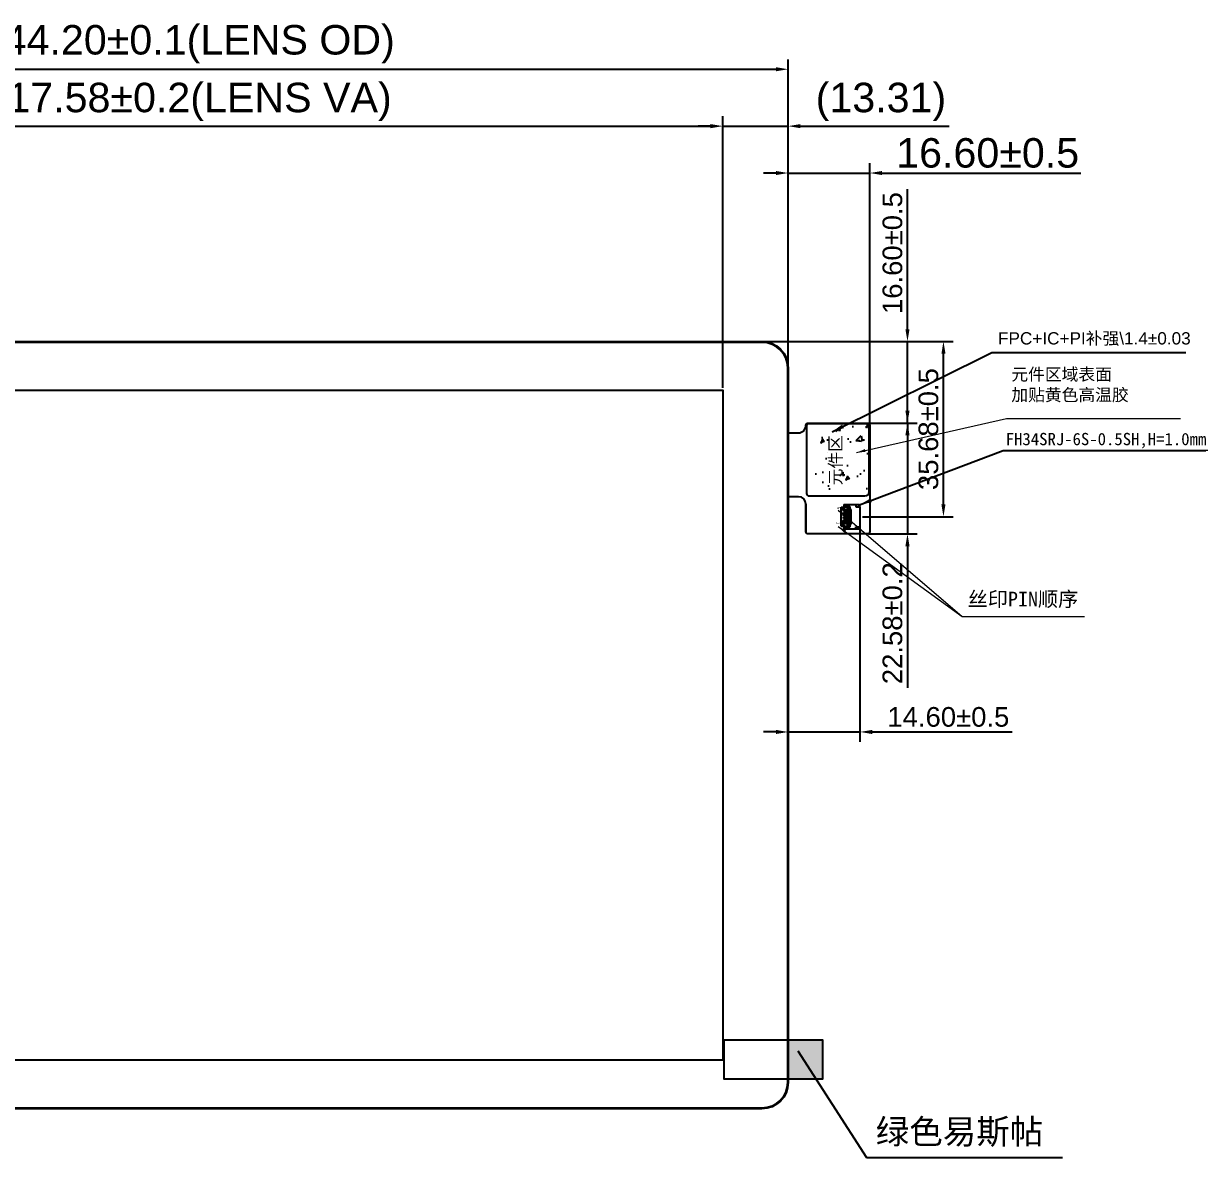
# Model space of a CAD drawing. Header units: millimetres. Extents: x 20905 to 43117, y -15595 to -5301.
# Drawn here: x 21144.4 to 21383.3, y -15133.8 to -14903 of the extents above; entities that cross this region are included whole.
import ezdxf

# ---------------------------------------------------------------- set-up
doc = ezdxf.new("R2010")
doc.units = ezdxf.units.MM
doc.header["$LTSCALE"] = 0.2
doc.header["$PDMODE"] = 35
for name, color, linetype in [('DIM', 4, 'Continuous'), ('FPC', 32, 'Continuous'), ('LENS', 6, 'Continuous'), ('保护膜', 3, 'Continuous'), ('元件', 1, 'Continuous'), ('背保', 54, 'Continuous')]:
    doc.layers.add(name, color=color, linetype=linetype)
doc.styles.add('Arial', font='arial.ttf')
doc.styles.get("Standard").update_dxf_attribs({"font": 'simhei.ttf'})
doc.styles.add('TXT', font='arial.ttf', dxfattribs={"height": 3.5})
doc.styles.add('宋体', font='arial.ttf')
doc.dimstyles.new('D3.0', dxfattribs={"dimtxt": 3, "dimasz": 1.8, "dimexe": 1.2, "dimexo": 1.2, "dimgap": 1.2, "dimtad": 0, "dimzin": 1, "dimdsep": 46, "dimtxsty": '宋体', "dimcen": 0, "dimclrd": 3, "dimclre": 3, "dimclrt": 3, "dimadec": 0, "dimazin": 0, "dimtfac": 1, "dimtmove": 0, "dimatfit": 3, "dimfxl": 1, "dimlwd": 5, "dimlwe": 5, "dimarcsym": 0})
doc.dimstyles.new('Dim', dxfattribs={"dimtxt": 4, "dimasz": 3.5, "dimexe": 0, "dimexo": 0.2, "dimgap": 1, "dimtad": 1, "dimzin": 1, "dimdsep": 46, "dimtxsty": 'Arial', "dimcen": 2.5, "dimadec": 0, "dimazin": 0, "dimtp": 0.1, "dimtm": 0.1, "dimtfac": 1, "dimtmove": 0, "dimatfit": 3, "dimfxl": 1, "dimtolj": 1, "dimtzin": 0, "dimarcsym": 0})
doc.dimstyles.get("Standard").update_dxf_attribs({"dimtxt": 4, "dimasz": 2.5, "dimexe": 1, "dimexo": 1, "dimtad": 1, "dimdsep": 46, "dimtxsty": '宋体', "dimcen": 0.09, "dimclrd": 256, "dimclre": 256, "dimclrt": 256, "dimadec": 0, "dimazin": 0, "dimtp": 0.005, "dimtm": 0.005, "dimtfac": 1, "dimtofl": 0, "dimtmove": 0, "dimatfit": 3, "dimfxl": 1, "dimtolj": 1, "dimlwd": -1, "dimlwe": -1, "dimarcsym": 0})
doc.dimstyles.new('STANDARD$0', dxfattribs={"dimtxt": 1.8, "dimasz": 2, "dimexe": 0.5, "dimexo": 0.6, "dimgap": 0.3, "dimtad": 0, "dimzin": 9, "dimdsep": 46, "dimtxsty": 'TXT', "dimcen": -2, "dimclrd": 256, "dimclre": 256, "dimclrt": 256, "dimadec": 1, "dimazin": 2, "dimtp": 0.2, "dimtm": 0.2, "dimtfac": 0.5, "dimtmove": 0, "dimatfit": 3, "dimfxl": 1, "dimtolj": 2, "dimarcsym": 0})

# ---------------------------------------------------------------- blocks, each defined once
blk = doc.blocks.new('*D17')
at = {"layer": 'Defpoints', "color": 0, "transparency": 16777216}
for p in [(21299.97, -14912.31), (21055.77, -14972.07), (21299.97, -14973.66)]:
    blk.add_point(p, dxfattribs=at)
at = {"layer": 'DIM', "lineweight": -2, "transparency": 16777216}
for p, q in [((21055.77, -14971.57), (21055.77, -14910.31)), ((21299.97, -14973.16), (21299.97, -14910.31)), ((21058.27, -14912.31), (21297.47, -14912.31))]:
    blk.add_line(p, q, dxfattribs=at)
at = {"layer": 'DIM', "transparency": 16777216}
for points in [[(21058.27, -14911.89), (21058.27, -14912.73), (21055.77, -14912.31)], [(21297.47, -14911.89), (21297.47, -14912.73), (21299.97, -14912.31)]]:
    blk.add_solid(points, dxfattribs=at)
at = {"layer": 'DIM', "transparency": 16777216, "insert": (21177.81, -14903.31), "char_height": 6, "attachment_point": 2, "line_spacing_factor": 0.9, "style": '宋体'}
blk.add_mtext('\\A2;244.20%%P0.1(LENS OD)', dxfattribs=at)
blk = doc.blocks.new('*D33')
at = {"layer": 'Defpoints', "color": 0, "transparency": 16777216}
for p in [(21286.66, -14923.89), (21069.09, -14977.64), (21286.66, -14977.64)]:
    blk.add_point(p, dxfattribs=at)
at = {"layer": 'DIM', "lineweight": -2, "transparency": 16777216}
for p, q in [((21069.09, -14977.14), (21069.09, -14921.89)), ((21286.66, -14977.14), (21286.66, -14921.89)), ((21071.59, -14923.89), (21284.16, -14923.89))]:
    blk.add_line(p, q, dxfattribs=at)
at = {"layer": 'DIM', "transparency": 16777216}
for points in [[(21071.59, -14923.47), (21071.59, -14924.31), (21069.09, -14923.89)], [(21284.16, -14923.47), (21284.16, -14924.31), (21286.66, -14923.89)]]:
    blk.add_solid(points, dxfattribs=at)
at = {"layer": 'DIM', "transparency": 16777216, "insert": (21177.87, -14918.96), "char_height": 6, "attachment_point": 5, "style": '宋体'}
blk.add_mtext('\\A2;217.58%%P0.2(LENS VA)', dxfattribs=at)
blk = doc.blocks.new('*D20')
at = {"layer": 'Defpoints', "color": 0, "transparency": 16777216}
for p in [(21299.97, -14923.89), (21299.97, -14973.66), (21286.66, -14977.64)]:
    blk.add_point(p, dxfattribs=at)
at = {"layer": 'DIM', "lineweight": -2, "transparency": 16777216}
for p, q in [((21286.66, -14977.14), (21286.66, -14921.89)), ((21299.97, -14973.16), (21299.97, -14921.89)), ((21284.16, -14923.89), (21281.66, -14923.89)), ((21286.66, -14923.89), (21299.97, -14923.89)), ((21302.47, -14923.89), (21332.72, -14923.89))]:
    blk.add_line(p, q, dxfattribs=at)
at = {"layer": 'DIM', "transparency": 16777216}
for points in [[(21284.16, -14923.47), (21284.16, -14924.31), (21286.66, -14923.89)], [(21302.47, -14923.47), (21302.47, -14924.31), (21299.97, -14923.89)]]:
    blk.add_solid(points, dxfattribs=at)
at = {"layer": 'DIM', "transparency": 16777216, "insert": (21318.85, -14918.96), "char_height": 6, "attachment_point": 5, "style": '宋体'}
blk.add_mtext('\\A2;(13.31)', dxfattribs=at)
blk = doc.blocks.new('AUDIT_I_220730101107-2')
at = {"layer": 'FPC'}
h = blk.add_hatch(dxfattribs=at)
h.set_pattern_fill('AR-CONC', color=256, scale=0.05, style=0)
h.set_pattern_definition([(50, (-29004.0766, -694.529), (9.1092334, -0.7969543), [0.9525, -10.4775]), (355, (-29004.077, -694.529), (-1.7621413, 9.552832), [0.762, -8.382]), (100.451, (-29003.3175, -694.595), (7.347125, 8.7558344), [0.8095, -8.9045]), (46.1842, (-29004.077, -691.989), (13.553952, -2.1021164), [1.42875, -15.71625]), (96.6356, (-29002.947, -692.164), (11.870212, 12.371278), [1.21425, -13.35675]), (351.184, (-29004.077, -691.989), (11.87023, 12.371256), [1.143, -12.573]), (21, (-29002.8066, -692.624), (7.580744, -5.113276), [0.9525, -10.4775]), (326, (-29002.807, -692.624), (3.0901014, 9.2093983), [0.762, -8.382]), (71.4514, (-29002.175, -693.05), (10.6708245, 4.096143), [0.8095, -8.9045]), (37.5, (-29004.0766, -694.5287), (0.15443016, 4.22775194), [0, -8.2804, 0, -8.509, 0, -8.41375]), (7.5, (-29004.0766, -694.5287), (3.3409831, 5.00902874), [0, -4.8514, 0, -8.0899, 0, -3.20675]), (327.5, (-29006.9087, -694.5287), (6.77952976, -0.2864372), [0, -3.175, 0, -9.906, 0, -13.1445]), (317.5, (-29008.179, -694.529), (7.4064591, 1.2713246), [0, -4.1275, 0, -6.5786, 0, -9.3345])])
edge = h.paths.add_edge_path()
edge.add_line((11.54, -8.07), (-1.96, -8.07))
edge.add_arc((-1.96, -7.72), 0.35, 180, 270, ccw=False)
edge.add_line((-2.31, -7.72), (-2.31, 4.28))
edge.add_arc((-1.96, 4.28), 0.35, 89.9871, 180, ccw=False)
edge.add_arc((-1.96, 6.28), 1.65, 269.9871, 270)
edge.add_line((-1.96, 4.63), (11.89, 4.63))
edge.add_arc((11.89, 4.13), 0.5, 0, 90, ccw=False)
edge.add_line((12.39, 4.13), (12.39, -7.22))
edge.add_arc((11.54, -7.22), 0.85, 270, 360, ccw=False)
blk = doc.blocks.new('Z$W@#3A296A24')
at = {"color": 7, "linetype": 'Continuous'}
for p, q in [((3.6, 5), (0.55, 5)), ((0.55, 4.44), (0.55, 5)), ((3.6, 4.6), (3.6, 5)), ((0, 4.44), (1.78, 4.44)), ((0, 4.44), (0, 0.56)), ((0.18, 4.06), (0.11, 4)), ((0.11, 3.77), (0.11, 4)), ((0.11, 3.77), (0.14, 3.75)), ((0.14, 3.75), (0.11, 3.73)), ((0.11, 3.51), (0.11, 3.73)), ((0.11, 3.51), (0.18, 3.45)), ((0.12, 4.29), (0.56, 4.29)), ((0.12, 4.23), (0.12, 4.29)), ((0.45, 4.23), (0.12, 4.23)), ((0.45, 4.23), (0.18, 4.06)), ((0.5, 3.45), (0.18, 3.45)), ((0.22, 3.95), (0.25, 3.98)), ((0.22, 3.95), (0.22, 3.82)), ((0.25, 3.79), (0.22, 3.82)), ((0.22, 3.68), (0.25, 3.71)), ((0.22, 3.56), (0.22, 3.68)), ((0.25, 3.52), (0.22, 3.56)), ((0.56, 3.98), (0.25, 3.98)), ((0.25, 3.79), (0.43, 3.79)), ((0.43, 3.71), (0.25, 3.71)), ((0.25, 3.52), (0.43, 3.52)), ((0.3, 4.06), (0.56, 4.23)), ((0.3, 4.06), (0.5, 4.06)), ((0.46, 3.82), (0.43, 3.79)), ((0.43, 3.71), (0.46, 3.68)), ((0.46, 3.56), (0.43, 3.52)), ((0.46, 3.95), (0.51, 3.95)), ((0.46, 3.82), (0.46, 3.95)), ((0.46, 3.56), (0.46, 3.68)), ((0.56, 4), (0.5, 4.06)), ((0.5, 3.45), (0.56, 3.51)), ((0.56, 3.89), (0.51, 3.95)), ((0.54, 3.75), (0.56, 3.77)), ((0.56, 3.73), (0.54, 3.75)), ((0.55, 4.6), (1.78, 4.6)), ((0.55, 4.57), (0.7, 4.47)), ((0.56, 4.29), (0.56, 4.23)), ((0.56, 4), (0.56, 3.98)), ((0.56, 3.89), (0.56, 3.77)), ((0.56, 3.73), (0.56, 3.51)), ((0.7, 4.47), (1.78, 4.47)), ((0.7, 4.47), (0.7, 4.44)), ((0.85, 3.86), (1.18, 3.86)), ((0.85, 3.62), (0.85, 3.86)), ((0.85, 3.79), (1.18, 3.79)), ((0.85, 3.69), (1.18, 3.69)), ((0.85, 3.62), (1.18, 3.62)), ((0.85, 3.36), (1.18, 3.36)), ((0.85, 3.12), (0.85, 3.36)), ((0.85, 3.29), (1.18, 3.29)), ((0.85, 3.19), (1.18, 3.19)), ((1.18, 3.12), (0.85, 3.12)), ((0.85, 2.86), (1.18, 2.86)), ((0.85, 2.62), (0.85, 2.86)), ((0.85, 2.79), (1.18, 2.79)), ((0.85, 2.69), (1.18, 2.69)), ((1.18, 2.62), (0.85, 2.62)), ((0.9, 4.44), (0.9, 4.47)), ((0.9, 3.79), (0.9, 3.86)), ((0.9, 3.62), (0.9, 3.69)), ((0.9, 3.29), (0.9, 3.36)), ((0.9, 3.12), (0.9, 3.19)), ((0.9, 2.79), (0.9, 2.86)), ((0.9, 2.62), (0.9, 2.69)), ((0.91, 3.69), (0.91, 3.79)), ((0.91, 3.29), (0.91, 3.19)), ((0.91, 2.69), (0.91, 2.79)), ((0.93, 3.79), (0.93, 3.86)), ((0.93, 3.62), (0.93, 3.69)), ((0.93, 3.29), (0.93, 3.36)), ((0.93, 3.12), (0.93, 3.19)), ((0.93, 2.79), (0.93, 2.86)), ((0.93, 2.62), (0.93, 2.69)), ((0.95, 3.62), (1.05, 3.69)), ((0.95, 3.12), (1.05, 3.19)), ((0.95, 2.62), (1.05, 2.69)), ((1.05, 3.81), (0.98, 3.86)), ((1.05, 3.31), (0.98, 3.36)), ((1.05, 2.81), (0.98, 2.86)), ((1.01, 3.69), (1.01, 3.79)), ((1.01, 3.19), (1.01, 3.29)), ((1.01, 2.79), (1.01, 2.69)), ((1.05, 3.81), (1.18, 3.81)), ((1.05, 3.31), (1.18, 3.31)), ((1.05, 2.81), (1.18, 2.81)), ((1.08, 3.69), (1.08, 3.79)), ((1.08, 3.19), (1.08, 3.29)), ((1.08, 2.79), (1.08, 2.69)), ((1.18, 0.53), (1.18, 4.47)), ((1.23, 4.44), (1.23, 4.47)), ((1.34, 4.44), (1.48, 4.52)), ((1.34, 4.44), (1.34, 4.47)), ((1.43, 4.44), (1.43, 0.56)), ((1.53, 4.52), (1.48, 4.52)), ((1.53, 4.52), (1.64, 4.44)), ((1.53, 4.44), (1.53, 0.56)), ((1.78, 0.4), (1.78, 4.6)), ((1.78, 4), (2, 4)), ((1.78, 3.81), (2, 3.81)), ((2, 3.79), (1.78, 3.79)), ((1.78, 3.69), (2, 3.69)), ((1.78, 3.31), (2, 3.31)), ((2, 3.29), (1.78, 3.29)), ((1.78, 3.19), (2, 3.19)), ((1.78, 2.81), (2, 2.81)), ((2, 2.79), (1.78, 2.79)), ((1.78, 2.69), (2, 2.69)), ((2, 4), (2, 1)), ((3.73, 4.76), (3.6, 4.76)), ((3.6, 4.61), (3.73, 4.61)), ((3.7, 4.6), (3.6, 4.6)), ((3.7, 4.6), (3.8, 4.5)), ((3.72, 4.61), (3.72, 4.76)), ((3.73, 4.76), (3.73, 4.61)), ((3.8, 0.5), (3.8, 4.5)), ((0, 0.56), (1.78, 0.56)), ((0.16, 0.97), (0.15, 0.93)), ((0.15, 0.89), (0.15, 0.93)), ((0.15, 0.89), (0.16, 0.84)), ((0.19, 1.02), (0.16, 0.97)), ((0.16, 0.84), (0.19, 0.8)), ((0.23, 1.05), (0.19, 1.02)), ((0.19, 0.8), (0.23, 0.77)), ((0.2, 0.94), (0.21, 0.96)), ((0.2, 0.94), (0.2, 0.88)), ((0.21, 0.85), (0.2, 0.88)), ((0.21, 0.96), (0.23, 0.99)), ((0.23, 0.82), (0.21, 0.85)), ((0.26, 1.06), (0.23, 1.05)), ((0.23, 0.99), (0.26, 1.01)), ((0.26, 0.81), (0.23, 0.82)), ((0.23, 0.77), (0.27, 0.75)), ((0.26, 1.06), (0.26, 1.01)), ((0.28, 0.8), (0.26, 0.81)), ((0.27, 0.75), (0.34, 0.74)), ((0.34, 0.79), (0.28, 0.8)), ((0.32, 0.98), (0.31, 0.94)), ((0.31, 0.89), (0.31, 0.94)), ((0.31, 0.89), (0.32, 0.84)), ((0.35, 1.03), (0.32, 0.98)), ((0.32, 0.84), (0.36, 0.79)), ((0.34, 0.79), (0.36, 0.79)), ((0.41, 0.74), (0.34, 0.74)), ((0.38, 1.06), (0.35, 1.03)), ((0.36, 0.95), (0.37, 0.97)), ((0.36, 0.95), (0.36, 0.88)), ((0.37, 0.85), (0.36, 0.88)), ((0.37, 0.97), (0.39, 1)), ((0.39, 0.82), (0.37, 0.85)), ((0.43, 1.08), (0.38, 1.06)), ((0.39, 1), (0.41, 1.02)), ((0.41, 0.81), (0.39, 0.82)), ((0.41, 1.02), (0.44, 1.03)), ((0.44, 0.8), (0.41, 0.81)), ((0.41, 0.74), (0.48, 0.75)), ((0.43, 1.08), (0.48, 1.08)), ((0.47, 1.03), (0.44, 1.03)), ((0.44, 0.8), (0.47, 0.8)), ((0.47, 1.03), (0.49, 1.02)), ((0.49, 0.81), (0.47, 0.8)), ((0.52, 1.06), (0.48, 1.08)), ((0.48, 0.75), (0.52, 0.77)), ((0.49, 1.02), (0.52, 1)), ((0.52, 0.82), (0.49, 0.81)), ((0.56, 1.03), (0.52, 1.06)), ((0.52, 1), (0.54, 0.97)), ((0.54, 0.85), (0.52, 0.82)), ((0.52, 0.77), (0.56, 0.8)), ((0.54, 0.97), (0.55, 0.95)), ((0.55, 0.88), (0.54, 0.85)), ((0.55, 0.88), (0.55, 0.95)), ((0.55, 0), (0.55, 0.56)), ((0.7, 0.53), (0.55, 0.43)), ((0.55, 0.4), (1.78, 0.4)), ((0.59, 0.98), (0.56, 1.03)), ((0.56, 0.8), (0.59, 0.84)), ((0.6, 0.94), (0.59, 0.98)), ((0.59, 0.84), (0.6, 0.89)), ((0.6, 0.94), (0.6, 0.89)), ((0.7, 0.56), (0.7, 0.53)), ((1.78, 0.53), (0.7, 0.53)), ((0.85, 2.36), (1.18, 2.36)), ((0.85, 2.12), (0.85, 2.36)), ((0.85, 2.29), (1.18, 2.29)), ((0.85, 2.19), (1.18, 2.19)), ((1.18, 2.12), (0.85, 2.12)), ((0.85, 1.86), (1.18, 1.86)), ((0.85, 1.62), (0.85, 1.86)), ((0.85, 1.79), (1.18, 1.79)), ((0.85, 1.69), (1.18, 1.69)), ((1.18, 1.62), (0.85, 1.62)), ((1.18, 1.36), (0.85, 1.36)), ((0.85, 1.12), (0.85, 1.36)), ((0.85, 1.29), (1.18, 1.29)), ((0.85, 1.19), (1.18, 1.19)), ((0.85, 1.12), (1.18, 1.12)), ((0.9, 2.29), (0.9, 2.36)), ((0.9, 2.12), (0.9, 2.19)), ((0.9, 1.79), (0.9, 1.86)), ((0.9, 1.62), (0.9, 1.69)), ((0.9, 1.29), (0.9, 1.36)), ((0.9, 1.12), (0.9, 1.19)), ((0.9, 0.53), (0.9, 0.56)), ((0.91, 2.19), (0.91, 2.29)), ((0.91, 1.79), (0.91, 1.69)), ((0.91, 1.19), (0.91, 1.29)), ((0.93, 2.36), (0.93, 2.29)), ((0.93, 2.19), (0.93, 2.12)), ((0.93, 1.79), (0.93, 1.86)), ((0.93, 1.62), (0.93, 1.69)), ((0.93, 1.36), (0.93, 1.29)), ((0.93, 1.19), (0.93, 1.12)), ((0.95, 2.12), (1.05, 2.19)), ((0.95, 1.62), (1.05, 1.69)), ((0.95, 1.12), (1.05, 1.19)), ((1.05, 2.31), (0.98, 2.36)), ((1.05, 1.81), (0.98, 1.86)), ((1.05, 1.31), (0.98, 1.36)), ((1.01, 2.19), (1.01, 2.29)), ((1.01, 1.69), (1.01, 1.79)), ((1.01, 1.29), (1.01, 1.19)), ((1.18, 2.31), (1.05, 2.31)), ((1.18, 1.81), (1.05, 1.81)), ((1.18, 1.31), (1.05, 1.31)), ((1.08, 2.19), (1.08, 2.29)), ((1.08, 1.69), (1.08, 1.79)), ((1.08, 1.29), (1.08, 1.19)), ((1.23, 0.53), (1.23, 0.56)), ((1.34, 0.56), (1.48, 0.48)), ((1.34, 0.53), (1.34, 0.56)), ((1.48, 0.48), (1.53, 0.48)), ((1.53, 0.48), (1.64, 0.56)), ((2, 2.31), (1.78, 2.31)), ((2, 2.29), (1.78, 2.29)), ((1.78, 2.19), (2, 2.19)), ((2, 1.81), (1.78, 1.81)), ((2, 1.79), (1.78, 1.79)), ((1.78, 1.69), (2, 1.69)), ((2, 1.31), (1.78, 1.31)), ((2, 1.29), (1.78, 1.29)), ((1.78, 1.19), (2, 1.19)), ((2, 1), (1.78, 1)), ((3.6, 0.4), (3.7, 0.4)), ((3.6, 0), (3.6, 0.4)), ((3.73, 0.39), (3.6, 0.39)), ((3.6, 0.24), (3.73, 0.24)), ((3.8, 0.5), (3.7, 0.4)), ((3.72, 0.24), (3.72, 0.39)), ((3.73, 0.39), (3.73, 0.24)), ((0.55, 0), (3.6, 0))]:
    blk.add_line(p, q, dxfattribs=at)
at = {"color": 4, "linetype": 'Continuous'}
for p, q in [((3.74, 4.95), (2.94, 4.95)), ((2.94, 4.95), (2.94, 4.55)), ((3.74, 4.55), (3.74, 4.95)), ((1.18, 3.87), (0.44, 3.87)), ((0.44, 3.87), (0.44, 3.61)), ((0.44, 3.61), (1.18, 3.61)), ((1.18, 3.37), (0.44, 3.37)), ((0.44, 3.37), (0.44, 3.11)), ((0.44, 3.11), (1.18, 3.11)), ((1.18, 2.87), (0.44, 2.87)), ((0.44, 2.87), (0.44, 2.61)), ((0.44, 2.61), (1.18, 2.61)), ((2.94, 4.55), (3.74, 4.55)), ((1.18, 2.37), (0.44, 2.37)), ((0.44, 2.37), (0.44, 2.11)), ((0.44, 2.11), (1.18, 2.11)), ((1.18, 1.87), (0.44, 1.87)), ((0.44, 1.87), (0.44, 1.61)), ((0.44, 1.61), (1.18, 1.61)), ((1.18, 1.37), (0.44, 1.37)), ((0.44, 1.37), (0.44, 1.11)), ((0.44, 1.11), (1.18, 1.11)), ((2.94, 0.45), (3.74, 0.45)), ((2.94, 0.05), (2.94, 0.45)), ((3.74, 0.05), (2.94, 0.05)), ((3.74, 0.45), (3.74, 0.05))]:
    blk.add_line(p, q, dxfattribs=at)
blk = doc.blocks.new('*D35')
at = {"layer": 'Defpoints', "color": 0, "transparency": 16777216}
for p in [(21299.97, -14933.44), (21299.97, -14976.09), (21316.58, -14988.81)]:
    blk.add_point(p, dxfattribs=at)
at = {"layer": 'DIM', "lineweight": -2, "transparency": 16777216}
for p, q in [((21299.97, -14975.59), (21299.97, -14931.44)), ((21316.58, -14988.31), (21316.58, -14931.44)), ((21297.47, -14933.44), (21294.97, -14933.44)), ((21299.97, -14933.44), (21316.58, -14933.44)), ((21319.08, -14933.44), (21359.56, -14933.44))]:
    blk.add_line(p, q, dxfattribs=at)
at = {"layer": 'DIM', "transparency": 16777216}
for points in [[(21297.47, -14933.02), (21297.47, -14933.85), (21299.97, -14933.44)], [(21319.08, -14933.02), (21319.08, -14933.85), (21316.58, -14933.44)]]:
    blk.add_solid(points, dxfattribs=at)
at = {"layer": 'DIM', "transparency": 16777216, "insert": (21340.57, -14929.37), "char_height": 6, "attachment_point": 5, "style": '宋体'}
blk.add_mtext('\\A2;16.60%%P0.5', dxfattribs=at)
blk = doc.blocks.new('*D36')
at = {"layer": 'Defpoints', "color": 0, "transparency": 16777216}
for p in [(21289.55, -14967.72), (21304.83, -14984.32), (21324.25, -14984.32)]:
    blk.add_point(p, dxfattribs=at)
at = {"layer": 'DIM', "lineweight": -2, "transparency": 16777216}
for p, q in [((21324.25, -14965.22), (21324.25, -14936.74)), ((21290.05, -14967.72), (21326.25, -14967.72)), ((21324.25, -14984.32), (21324.25, -14967.72)), ((21305.33, -14984.32), (21326.25, -14984.32)), ((21324.25, -14986.82), (21324.25, -14989.32))]:
    blk.add_line(p, q, dxfattribs=at)
at = {"layer": 'DIM', "transparency": 16777216}
for points in [[(21323.83, -14965.22), (21324.67, -14965.22), (21324.25, -14967.72)], [(21323.83, -14986.82), (21324.67, -14986.82), (21324.25, -14984.32)]]:
    blk.add_solid(points, dxfattribs=at)
at = {"layer": 'DIM', "transparency": 16777216, "insert": (21321.21, -14949.73), "char_height": 6, "attachment_point": 5, "rotation": 90, "style": '宋体'}
blk.add_mtext('\\A2;{\\H0.66667x;16.60%%P0.5}', dxfattribs=at)
blk = doc.blocks.new('*D24')
at = {"layer": 'Defpoints', "color": 0, "transparency": 16777216}
for p in [(21315.79, -14984.32), (21315.79, -15006.9), (21324.25, -15006.9)]:
    blk.add_point(p, dxfattribs=at)
at = {"layer": 'DIM', "lineweight": -2, "transparency": 16777216}
for p, q in [((21324.25, -14981.82), (21324.25, -14979.32)), ((21316.29, -14984.32), (21326.25, -14984.32)), ((21324.25, -14984.32), (21324.25, -15006.9)), ((21316.29, -15006.9), (21326.25, -15006.9)), ((21324.25, -15009.4), (21324.25, -15038.26))]:
    blk.add_line(p, q, dxfattribs=at)
at = {"layer": 'DIM', "transparency": 16777216}
for points in [[(21323.83, -14981.82), (21324.67, -14981.82), (21324.25, -14984.32)], [(21323.83, -15009.4), (21324.67, -15009.4), (21324.25, -15006.9)]]:
    blk.add_solid(points, dxfattribs=at)
at = {"layer": 'DIM', "transparency": 16777216, "insert": (21321.21, -15025.08), "char_height": 6, "attachment_point": 5, "rotation": 90, "style": '宋体'}
blk.add_mtext('\\A2;{\\H0.66667x;22.58%%P0.2}', dxfattribs=at)
blk = doc.blocks.new('*D38')
at = {"layer": 'Defpoints', "color": 0, "transparency": 16777216}
for p in [(21299.97, -15003.4), (21314.58, -15003.4), (21299.97, -15047.21)]:
    blk.add_point(p, dxfattribs=at)
at = {"layer": 'DIM', "lineweight": -2, "transparency": 16777216}
for p, q in [((21299.97, -15003.9), (21299.97, -15049.21)), ((21314.58, -15003.9), (21314.58, -15049.21)), ((21297.47, -15047.21), (21294.97, -15047.21)), ((21299.97, -15047.21), (21314.58, -15047.21)), ((21317.08, -15047.21), (21345.56, -15047.21))]:
    blk.add_line(p, q, dxfattribs=at)
at = {"layer": 'DIM', "transparency": 16777216}
for points in [[(21297.47, -15046.79), (21297.47, -15047.63), (21299.97, -15047.21)], [(21317.08, -15046.79), (21317.08, -15047.63), (21314.58, -15047.21)]]:
    blk.add_solid(points, dxfattribs=at)
at = {"layer": 'DIM', "transparency": 16777216, "insert": (21332.57, -15044.17), "char_height": 6, "attachment_point": 5, "style": '宋体'}
blk.add_mtext('\\A2;{\\H0.66667x;14.60%%P0.5}', dxfattribs=at)
blk = doc.blocks.new('*D25')
at = {"layer": 'Defpoints', "color": 0, "transparency": 16777216}
for p in [(21292.1, -14967.72), (21331.57, -14967.72), (21314.58, -15003.4)]:
    blk.add_point(p, dxfattribs=at)
at = {"layer": 'DIM', "lineweight": -2, "transparency": 16777216}
for p, q in [((21292.6, -14967.72), (21333.57, -14967.72)), ((21331.57, -15000.9), (21331.57, -14970.22)), ((21315.08, -15003.4), (21333.57, -15003.4))]:
    blk.add_line(p, q, dxfattribs=at)
at = {"layer": 'DIM', "transparency": 16777216}
for points in [[(21331.16, -14970.22), (21331.99, -14970.22), (21331.57, -14967.72)], [(21331.16, -15000.9), (21331.99, -15000.9), (21331.57, -15003.4)]]:
    blk.add_solid(points, dxfattribs=at)
at = {"layer": 'DIM', "transparency": 16777216, "insert": (21328.53, -14985.56), "char_height": 6, "attachment_point": 5, "rotation": 90, "style": '宋体'}
blk.add_mtext('\\A2;{\\H0.66667x;35.68%%P0.5}', dxfattribs=at)

msp = doc.modelspace()

# ---------------------------------------------------------------- hatches: boundary and pattern name
at = {"layer": 'DIM'}
msp.add_hatch(color=3, dxfattribs=at).paths.add_polyline_path([(21299.9754, -15117.8789), (21306.9754, -15117.8789), (21306.9754, -15109.8789), (21299.9754, -15109.8789)])

# ---------------------------------------------------------------- linework, layer by layer
at = {"layer": 'FPC'}
msp.add_line((21303.5767, -15000.823), (21303.5767, -15006.4035), dxfattribs=at)
msp.add_lwpolyline([(21299.9737, -14986.3235), (21302.0767, -14986.3235, 0.41427967), (21303.5767, -14984.8231, -0.41427967), (21304.0767, -14984.323), (21316.0767, -14984.323, -0.41421356), (21316.5767, -14984.823), (21316.5767, -15006.4035, -0.41421356), (21316.0767, -15006.9035), (21304.0767, -15006.9035, -0.41421356), (21303.5767, -15006.4035), (21303.5767, -15000.823, 0.41421356), (21302.0767, -14999.323), (21299.9737, -14999.323)], format="xyb", dxfattribs=at)
at = {"layer": 'FPC', "color": 0}
msp.add_lwpolyline([(21316.4267, -14998.323), (21316.4267, -14984.823, 0.41421356), (21316.0767, -14984.473), (21304.0767, -14984.473, 0.41427967), (21303.7267, -14984.8231, -0.00005643), (21303.7267, -14984.8235), (21303.7267, -14998.673, 0.41421356), (21304.2267, -14999.173), (21315.5767, -14999.173, 0.41421356)], format="xyb", close=True, dxfattribs=at)
at = {"layer": 'LENS', "linetype": 'Continuous'}
msp.add_lwpolyline([(21055.7737, -14973.073, -0.41421356), (21061.1237, -14967.723), (21294.6237, -14967.723, -0.41421356), (21299.9737, -14973.073), (21299.9737, -15118.573, -0.41421356), (21294.6237, -15123.923), (21061.1237, -15123.923, -0.41421356), (21055.7737, -15118.573)], format="xyb", close=True, dxfattribs=at)
msp.add_lwpolyline([(21069.0857, -14977.643), (21286.6617, -14977.643), (21286.6617, -15114.003), (21069.0857, -15114.003)], close=True, dxfattribs=at)
at = {"layer": '保护膜', "color": 3, "lineweight": 0}
msp.add_lwpolyline([(21055.9737, -14973.073, -0.41421356), (21061.1237, -14967.923), (21294.6237, -14967.923, -0.41421356), (21299.7737, -14973.073), (21299.7737, -15118.573, -0.41421356), (21294.6237, -15123.723), (21061.1237, -15123.723, -0.41421356), (21055.9737, -15118.573)], format="xyb", close=True, dxfattribs=at)
at = {"layer": '背保', "color": 3, "linetype": 'Continuous'}
msp.add_lwpolyline([(21286.9754, -15109.8789), (21306.9754, -15109.8789), (21306.9754, -15117.8789), (21286.9754, -15117.8789)], close=True, dxfattribs=at)

# ---------------------------------------------------------------- block references
at = {"xscale": -1, "rotation": 180}
msp.add_blockref('Z$W@#3A296A24', (21310.7767, -15000.9035), dxfattribs=at)
at = {"layer": 'FPC', "color": 0, "xscale": -1, "rotation": 90}
msp.add_blockref('AUDIT_I_220730101107-2', (21308.3543, -14986.7842), dxfattribs=at)

# ---------------------------------------------------------------- texts
at = {"char_height": 2.5, "attachment_point": 1, "style": '宋体'}
for s, insert, width in [('FPC+IC+PI{\\fSimSun|b0|i0|c134|p2;补强}\\\\1.4±0.03', (21342.6732, -14965.8347), 39.898738), ('{\\fSimSun|b0|i0|c134|p2;\\C0;FH34SRJ-6S-0.5SH,H=1.0mm}', (21344.24, -14986.3375), 42.750889)]:
    msp.add_mtext(s, dxfattribs=dict(at, insert=insert, width=width))
at = {"layer": 'DIM', "attachment_point": 1, "style": '宋体'}
for s, insert, char_height, width in [('{\\fSimSun|b0|i0|c134|p2;\\C1;元件区域表面\\P加贴黄色高温胶}', (21345.3944, -14973.1636), 2.5, 36.009371), ('{\\fSimSun|b0|i0|c134|p2;\\C1;丝印PIN顺序}', (21336.5095, -15018.6583), 3, 36.009371), ('{\\fSimSun|b0|i0|c134|p2;绿色易斯帖}', (21317.7901, -15126.0566), 5, 79.68)]:
    msp.add_mtext(s, dxfattribs=dict(at, insert=insert, char_height=char_height, width=width))
at = {"layer": 'FPC', "color": 6, "char_height": 0.6, "width": 0.367236, "attachment_point": 3, "rotation": 270}
for s, insert in [('6', (21310.5763, -15001.8676)), ('1', (21310.4687, -15004.9064))]:
    msp.add_mtext(s, dxfattribs=dict(at, insert=insert))
at = {"layer": '元件', "color": 0, "lineweight": 9, "insert": (21308.3543, -14986.7842), "char_height": 2.5, "width": 11.027006, "attachment_point": 3, "rotation": 90}
msp.add_mtext('元件区', dxfattribs=at)

# ---------------------------------------------------------------- dimensions: what is measured, and where the dimension line sits
at = {"layer": 'DIM'}
for base, p1, p2, text, picture, middle in [((21299.9737, -14912.3108), (21055.7737, -14972.073), (21299.9737, -14973.6602), '<>%%P0.1(LENS OD)', '*D17', (21177.8103, -14912.3108)), ((21299.9737, -14923.8905), (21286.6637, -14977.643), (21299.9737, -14973.6602), '(<>)', '*D20', (21318.8475, -14923.8905)), ((21299.9737, -14933.4357), (21316.5767, -14988.8136), (21299.9737, -14976.0919), '<>%%P0.5', '*D35', (21340.5665, -14933.4357)), ((21299.9737, -15047.209), (21314.5767, -15003.4035), (21299.9737, -15003.4035), '{\\H0.66667x;<>%%P0.5}', '*D38', (21332.57, -15047.209))]:
    dim = msp.add_linear_dim(base=base, p1=p1, p2=p2, text=text, dimstyle='STANDARD$0', override={"dimtxt": 6, "dimasz": 2.5, "dimexe": 2, "dimexo": 0.5, "dimgap": 1, "dimtad": 1, "dimzin": 0, "dimtxsty": '宋体', "dimaunit": 1, "dimadec": 4, "dimatfit": 0, "dimtvp": 0.928571, "dimarcsym": 2}, dxfattribs=at)
    dim.commit()
    dim.dimension.update_dxf_attribs({"geometry": picture, "text_midpoint": middle, "dimtype": 128})
dim = msp.add_linear_dim(base=(21286.6617, -14923.8905), p1=(21069.0857, -14977.643), p2=(21286.6617, -14977.643), text='<>%%P0.2(LENS VA)', dimstyle='STANDARD$0', override={"dimtxt": 6, "dimasz": 2.5, "dimexe": 2, "dimexo": 0.5, "dimgap": 1, "dimtad": 1, "dimzin": 0, "dimtxsty": '宋体', "dimaunit": 1, "dimadec": 4, "dimatfit": 0, "dimtvp": 0.928571, "dimarcsym": 2}, dxfattribs=at)
dim.commit()
dim.dimension.update_dxf_attribs({"geometry": '*D33', "text_midpoint": (21177.8737, -14918.9574)})
dim = msp.add_linear_dim(base=(21324.2496, -14984.323), p1=(21289.5465, -14967.723), p2=(21304.8272, -14984.323), angle=90, text='{\\H0.66667x;<>%%P0.5}', dimstyle='STANDARD$0', override={"dimtxt": 6, "dimasz": 2.5, "dimexe": 2, "dimexo": 0.5, "dimgap": 1, "dimtad": 1, "dimzin": 0, "dimtxsty": '宋体', "dimaunit": 1, "dimadec": 4, "dimatfit": 0, "dimtvp": 0.928571, "dimarcsym": 2}, dxfattribs=at)
dim.commit()
dim.dimension.update_dxf_attribs({"geometry": '*D36', "text_midpoint": (21324.2496, -14949.7298), "dimtype": 128})
for base, p1, p2, text, picture, middle in [((21331.5729, -14967.723), (21314.5767, -15003.4035), (21292.0973, -14967.723), '{\\H0.66667x;<>%%P0.5}', '*D25', (21328.5292, -14985.5633)), ((21324.2496, -15006.9035), (21315.7884, -14984.323), (21315.7884, -15006.9035), '{\\H0.66667x;<>%%P0.2}', '*D24', (21321.2073, -15025.0836))]:
    dim = msp.add_linear_dim(base=base, p1=p1, p2=p2, angle=90, text=text, dimstyle='STANDARD$0', override={"dimtxt": 6, "dimasz": 2.5, "dimexe": 2, "dimexo": 0.5, "dimgap": 1, "dimtad": 1, "dimzin": 0, "dimtxsty": '宋体', "dimaunit": 1, "dimadec": 4, "dimatfit": 0, "dimtvp": 0.928571, "dimarcsym": 2}, dxfattribs=at)
    dim.commit()
    dim.dimension.update_dxf_attribs({"geometry": picture, "text_midpoint": middle})

# ---------------------------------------------------------------- leaders
for points in [[(21308.9031, -14986.1138), (21341.421, -14969.9425), (21380.9192, -14969.9425)], [(21314.5167, -15000.9535), (21343.743, -14989.949), (21386.9163, -14989.949)]]:
    msp.add_leader(points, dimstyle='Standard', override={"dimgap": 0.625, "dimtad": 0, "dimfxl": 1.25, "dimarcsym": 1})
at = {"color": 2, "lineweight": 0}
for points in [[(21313.904, -14990.3251), (21344.3738, -14983.3734), (21379.8358, -14983.3734)], [(21310.182, -15002.0441), (21335.3602, -15023.7232)], [(21310.1254, -15005.3584), (21335.3602, -15023.7232), (21360.2663, -15023.7232)]]:
    msp.add_leader(points, dimstyle='D3.0', override={"dimtxt": 5, "dimdec": 1, "dimtol": 1, "dimtp": 0.2, "dimtm": 0.2, "dimlwd": 0, "dimlwe": 0}, dxfattribs=at)
at = {"layer": 'DIM'}
msp.add_leader([(21301.9581, -15112.1138), (21315.9415, -15133.8405), (21355.7654, -15133.8405)], dimstyle='Dim', override={"dimgap": 1, "dimtad": 0, "dimfxl": 0.8}, dxfattribs=at)

doc.saveas('drawing.dxf')
